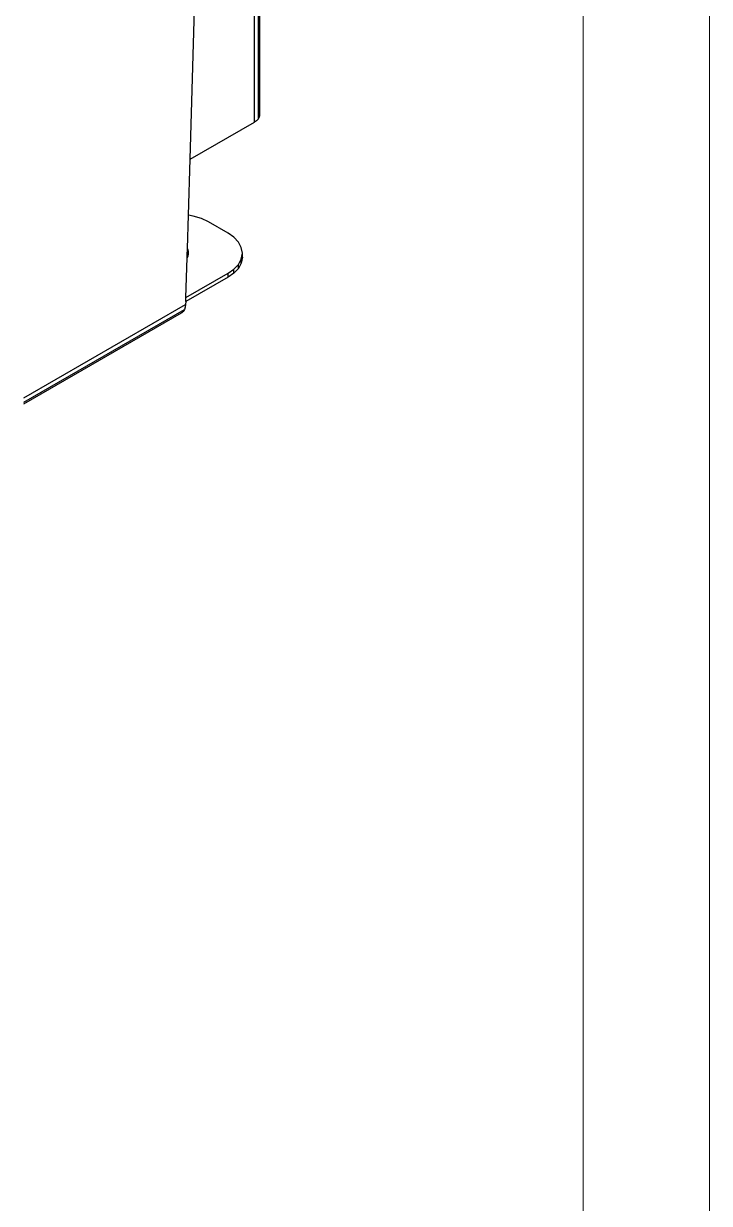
# Model space of a CAD drawing. Header units: millimetres. Extents: x 153 to 4750, y 92 to 3343.
# Drawn here: x 4330 to 4750, y 1176 to 1899 of the extents above; entities that cross this region are included whole.
import ezdxf

# ---------------------------------------------------------------- set-up
doc = ezdxf.new("R2010")
doc.units = ezdxf.units.MM
doc.layers.add('tabelka', color=155, linetype='Continuous')

msp = doc.modelspace()

# ---------------------------------------------------------------- linework, layer by layer
for p, q in [((4471.49, 1838.47), (4471.49, 2350.41)), ((4473.6, 2351.63), (4473.6, 1840.26)), ((4474.42, 2352.1), (4474.42, 1842.55)), ((4431.98, 1815.66), (4447.46, 2336.54)), ((4431.98, 1815.66), (4471.49, 1838.47)), ((4472.66, 1839.28), (4471.49, 1838.47)), ((4473.6, 1840.26), (4472.66, 1839.28)), ((4474.21, 1841.37), (4473.6, 1840.26)), ((4474.42, 1842.55), (4474.21, 1841.37)), ((4430.96, 1781.42), (4431.98, 1815.66)), ((4430.35, 1760.98), (4430.96, 1781.42)), ((4433.91, 1780.88), (4430.96, 1781.42)), ((4438.99, 1779.26), (4433.91, 1780.88)), ((4443.21, 1777.23), (4438.99, 1779.26)), ((4455.23, 1770.29), (4443.21, 1777.23)), ((4458.73, 1767.86), (4455.23, 1770.29)), ((4461.55, 1764.92), (4458.73, 1767.86)), ((4463.38, 1761.59), (4461.55, 1764.92)), ((4430.18, 1755.25), (4430.24, 1756.96)), ((4430.24, 1756.96), (4430.35, 1760.98)), ((4430.24, 1756.96), (4430.46, 1757.31)), ((4430.46, 1760.82), (4430.35, 1760.98)), ((4430.72, 1760.25), (4430.46, 1760.82)), ((4430.46, 1757.31), (4430.72, 1757.88)), ((4430.46, 1755.68), (4430.46, 1757.31)), ((4430.46, 1755.68), (4430.72, 1756.25)), ((4430.88, 1759.66), (4430.72, 1760.25)), ((4430.72, 1757.88), (4430.88, 1758.47)), ((4430.72, 1756.25), (4430.72, 1757.88)), ((4430.72, 1756.25), (4430.88, 1756.83)), ((4430.93, 1759.06), (4430.88, 1759.66)), ((4430.88, 1758.47), (4430.93, 1759.06)), ((4430.88, 1758.03), (4430.88, 1758.47)), ((4430.93, 1757.43), (4430.88, 1758.03)), ((4430.88, 1756.83), (4430.88, 1758.03)), ((4430.88, 1756.83), (4430.93, 1757.43)), ((4430.93, 1757.43), (4430.93, 1759.06)), ((4464.02, 1758.04), (4463.38, 1761.59)), ((4463.38, 1754.49), (4464.02, 1758.04)), ((4464.02, 1755.59), (4464.02, 1758.04)), ((4429.46, 1730.92), (4430.18, 1755.25)), ((4430.46, 1755.68), (4430.18, 1755.25)), ((4458.73, 1748.23), (4461.55, 1751.16)), ((4461.55, 1751.16), (4463.38, 1754.49)), ((4463.38, 1752.04), (4461.55, 1748.71)), ((4461.55, 1748.71), (4461.55, 1751.16)), ((4464.02, 1755.59), (4463.38, 1752.04)), ((4463.38, 1752.04), (4463.38, 1754.49)), ((4455.23, 1743.35), (4429.39, 1728.43)), ((4429.46, 1730.92), (4455.23, 1745.8)), ((4455.23, 1745.8), (4458.73, 1748.23)), ((4455.23, 1743.35), (4455.23, 1745.8)), ((4458.73, 1745.78), (4455.23, 1743.35)), ((4461.55, 1748.71), (4458.73, 1745.78)), ((4458.73, 1745.78), (4458.73, 1748.23)), ((4429.39, 1728.43), (4429.07, 1726.61)), ((4429.39, 1728.43), (4429.46, 1730.92)), ((4330.07, 1669.45), (4429.07, 1726.61)), ((4330.07, 1666.78), (4428.52, 1723.62)), ((4330.07, 1665.74), (4426.79, 1721.57)), ((4426.94, 1721.67), (4426.79, 1721.57)), ((4427.8, 1722.43), (4426.94, 1721.67)), ((4428.52, 1723.62), (4427.8, 1722.43)), ((4428.94, 1725.05), (4428.52, 1723.62)), ((4429.07, 1726.61), (4428.94, 1725.05))]:
    msp.add_line(p, q)
at = {"layer": 'tabelka', "lineweight": 5}
for points in [[(152.68, 3342.69), (4750.24, 3342.69), (4750.24, 91.89), (152.68, 91.89)], [(230.08, 3265.29), (4672.84, 3265.29), (4672.84, 169.29), (230.08, 169.29)]]:
    msp.add_lwpolyline(points, close=True, dxfattribs=at)

doc.saveas('drawing.dxf')
